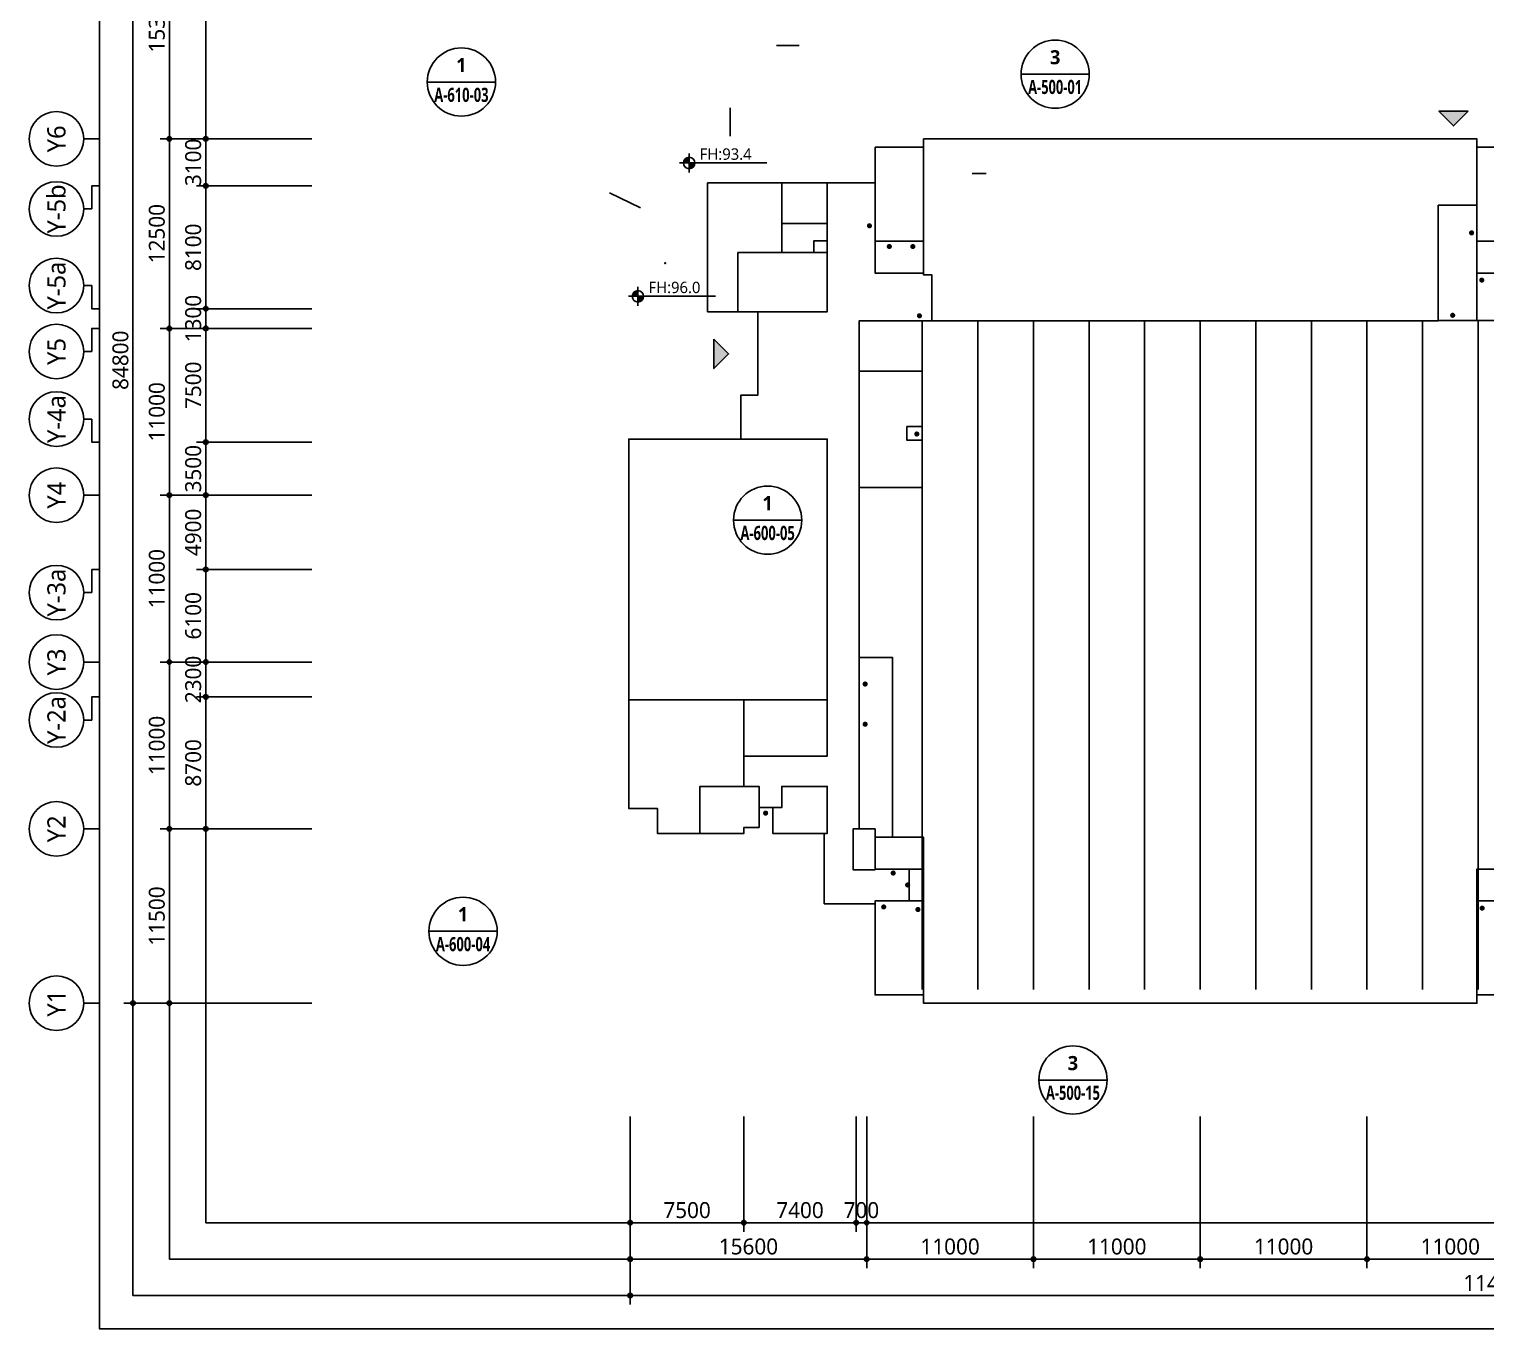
# Model space of a CAD drawing. Header units: millimetres. Extents: x -867282 to 190005487, y -1022614 to 455456909.
# Drawn here: x -850091 to -753998, y -993810 to -908103 of the extents above; entities that cross this region are included whole.
import ezdxf
from ezdxf.enums import TextEntityAlignment as Align

# ---------------------------------------------------------------- set-up
doc = ezdxf.new("R2010")
doc.units = ezdxf.units.MM
doc.header["$LTSCALE"] = 400
doc.header["$MEASUREMENT"] = 0
doc.header["$PDSIZE"] = -10
doc.layers.get('0').update_dxf_attribs({"linetype": 'CONTINUOUS'})
doc.layers.get('Defpoints').update_dxf_attribs({"color": 153, "linetype": 'CONTINUOUS'})
for name, color, linetype in [('A-ANNO-ENT', 1, 'CONTINUOUS'), ('A-ANNO-SYMB', 7, 'CONTINUOUS'), ('A-ANNO-TEXT1', 7, 'CONTINUOUS'), ('A-FLOR-MARK-ARCH', 1, 'CONTINUOUS'), ('A-ST-AXIS-BUB', 7, 'CONTINUOUS'), ('A-ST-AXIS-DIM', 7, 'CONTINUOUS'), ('AA-MKXS', 3, 'CONTINUOUS'), ('heb', 30, 'CONTINUOUS'), ('X-SEC-종$0$A-ST-AXIS-BUB', 7, 'CONTINUOUS')]:
    doc.layers.add(name, color=color, linetype=linetype)
doc.layers.add('A-XXXX-SYMB', color=7, linetype='CONTINUOUS', lineweight=25)
doc.layers.add('XR-평면도$0$A-SSXK-LEAD', color=7, linetype='CONTINUOUS', lineweight=25)
doc.layers.add('Defpoint', color=161, linetype='CONTINUOUS', plot=False)
doc.layers.add('면적', color=210, linetype='CONTINUOUS', plot=False)
doc.styles.add('2020음성 1차', font='')
doc.styles.add('SAMOO', font='romans.shx', dxfattribs={"bigfont": 'whgtxt.shx'})
doc.styles.add('SH_대대리576', font='malgun.ttf')
doc.styles.get('2020음성 1차').set_extended_font_data('NanumGothic', bold=True)
doc.dimstyles.new('SHP 600', dxfattribs={"dimscale": 300, "dimtxt": 3.5, "dimasz": 1, "dimexe": 2, "dimexo": 2, "dimgap": 1, "dimtad": 1, "dimdec": 0, "dimzin": 0, "dimdsep": 46, "dimtxsty": 'SH_대대리576', "dimblk": 'DIMDOT', "dimcen": 0.09, "dimclrt": 3, "dimadec": 0, "dimazin": 1, "dimtfac": 1, "dimtdec": 0, "dimtix": 1, "dimtmove": 2, "dimatfit": 0, "dimldrblk": 'DIMDOT', "dimfxl": 1, "dimtolj": 1, "dimtzin": 0, "dimarcsym": 0})

# ---------------------------------------------------------------- blocks, each defined once
blk = doc.blocks.new('DIMDOT')
at = {"color": 0}
blk.add_line((-2, 0), (2, 0), dxfattribs=at)
for radius in [0.5, 0.25]:
    blk.add_circle((0, 0), radius, dxfattribs=at)
blk = doc.blocks.new('*D670')
at = {"layer": 'A-ST-AXIS-DIM', "color": 0, "lineweight": -2, "transparency": 16777216}
for p, q in [((-831441, -887538), (-843841, -887538)), ((-843241, -887838), (-843241, -972038)), ((-831441, -972338), (-843841, -972338))]:
    blk.add_line(p, q, dxfattribs=at)
at = {"layer": 'Defpoints', "color": 0, "transparency": 16777216}
for p in [(-830841, -887538), (-843241, -972338), (-830841, -972338)]:
    blk.add_point(p, dxfattribs=at)
at = {"layer": 'A-ST-AXIS-DIM', "color": 0, "lineweight": -2, "transparency": 16777216, "xscale": 300, "yscale": 300, "zscale": 300}
for p, rotation in [((-843241, -887538), 90), ((-843241, -972338), 270)]:
    blk.add_blockref('DIMDOT', p, dxfattribs=dict(at, rotation=rotation))
at = {"layer": 'A-ST-AXIS-DIM', "color": 3, "transparency": 16777216, "insert": (-844066, -929938), "char_height": 1050, "attachment_point": 5, "rotation": 90, "style": 'SH_대대리576'}
blk.add_mtext('\\A1;84800', dxfattribs=at)
blk = doc.blocks.new('*D671')
at = {"layer": 'A-ST-AXIS-DIM', "color": 0, "lineweight": -2, "transparency": 16777216}
for p, q in [((-831441, -960838), (-841441, -960838)), ((-840841, -961138), (-840841, -972038)), ((-831441, -972338), (-841441, -972338))]:
    blk.add_line(p, q, dxfattribs=at)
at = {"layer": 'Defpoints', "color": 0, "transparency": 16777216}
for p in [(-830841, -960838), (-840841, -972338), (-830841, -972338)]:
    blk.add_point(p, dxfattribs=at)
at = {"layer": 'A-ST-AXIS-DIM', "color": 0, "lineweight": -2, "transparency": 16777216, "xscale": 300, "yscale": 300, "zscale": 300}
for p, rotation in [((-840841, -960838), 90), ((-840841, -972338), 270)]:
    blk.add_blockref('DIMDOT', p, dxfattribs=dict(at, rotation=rotation))
at = {"layer": 'A-ST-AXIS-DIM', "color": 3, "transparency": 16777216, "insert": (-841666, -966588), "char_height": 1050, "attachment_point": 5, "rotation": 90, "style": 'SH_대대리576'}
blk.add_mtext('\\A1;11500', dxfattribs=at)
blk = doc.blocks.new('*D672')
at = {"layer": 'A-ST-AXIS-DIM', "color": 0, "lineweight": -2, "transparency": 16777216}
for p, q in [((-831441, -949838), (-841441, -949838)), ((-840841, -950138), (-840841, -960538)), ((-831441, -960838), (-841441, -960838))]:
    blk.add_line(p, q, dxfattribs=at)
at = {"layer": 'Defpoints', "color": 0, "transparency": 16777216}
for p in [(-830841, -949838), (-840841, -960838), (-830841, -960838)]:
    blk.add_point(p, dxfattribs=at)
at = {"layer": 'A-ST-AXIS-DIM', "color": 0, "lineweight": -2, "transparency": 16777216, "xscale": 300, "yscale": 300, "zscale": 300}
for p, rotation in [((-840841, -949838), 90), ((-840841, -960838), 270)]:
    blk.add_blockref('DIMDOT', p, dxfattribs=dict(at, rotation=rotation))
at = {"layer": 'A-ST-AXIS-DIM', "color": 3, "transparency": 16777216, "insert": (-841666, -955338), "char_height": 1050, "attachment_point": 5, "rotation": 90, "style": 'SH_대대리576'}
blk.add_mtext('\\A1;11000', dxfattribs=at)
blk = doc.blocks.new('*D673')
at = {"layer": 'A-ST-AXIS-DIM', "color": 0, "lineweight": -2, "transparency": 16777216}
for p, q in [((-831441, -938838), (-841441, -938838)), ((-840841, -939138), (-840841, -949538)), ((-831441, -949838), (-841441, -949838))]:
    blk.add_line(p, q, dxfattribs=at)
at = {"layer": 'Defpoints', "color": 0, "transparency": 16777216}
for p in [(-830841, -938838), (-840841, -949838), (-830841, -949838)]:
    blk.add_point(p, dxfattribs=at)
at = {"layer": 'A-ST-AXIS-DIM', "color": 0, "lineweight": -2, "transparency": 16777216, "xscale": 300, "yscale": 300, "zscale": 300}
for p, rotation in [((-840841, -938838), 90), ((-840841, -949838), 270)]:
    blk.add_blockref('DIMDOT', p, dxfattribs=dict(at, rotation=rotation))
at = {"layer": 'A-ST-AXIS-DIM', "color": 3, "transparency": 16777216, "insert": (-841666, -944338), "char_height": 1050, "attachment_point": 5, "rotation": 90, "style": 'SH_대대리576'}
blk.add_mtext('\\A1;11000', dxfattribs=at)
blk = doc.blocks.new('*D674')
at = {"layer": 'A-ST-AXIS-DIM', "color": 0, "lineweight": -2, "transparency": 16777216}
for p, q in [((-831441, -927838), (-841441, -927838)), ((-840841, -928138), (-840841, -938538)), ((-831441, -938838), (-841441, -938838))]:
    blk.add_line(p, q, dxfattribs=at)
at = {"layer": 'Defpoints', "color": 0, "transparency": 16777216}
for p in [(-830841, -927838), (-840841, -938838), (-830841, -938838)]:
    blk.add_point(p, dxfattribs=at)
at = {"layer": 'A-ST-AXIS-DIM', "color": 0, "lineweight": -2, "transparency": 16777216, "xscale": 300, "yscale": 300, "zscale": 300}
for p, rotation in [((-840841, -927838), 90), ((-840841, -938838), 270)]:
    blk.add_blockref('DIMDOT', p, dxfattribs=dict(at, rotation=rotation))
at = {"layer": 'A-ST-AXIS-DIM', "color": 3, "transparency": 16777216, "insert": (-841666, -933338), "char_height": 1050, "attachment_point": 5, "rotation": 90, "style": 'SH_대대리576'}
blk.add_mtext('\\A1;11000', dxfattribs=at)
blk = doc.blocks.new('*D675')
at = {"layer": 'A-ST-AXIS-DIM', "color": 0, "lineweight": -2, "transparency": 16777216}
for p, q in [((-831441, -915338), (-841441, -915338)), ((-840841, -915638), (-840841, -927538)), ((-831441, -927838), (-841441, -927838))]:
    blk.add_line(p, q, dxfattribs=at)
at = {"layer": 'Defpoints', "color": 0, "transparency": 16777216}
for p in [(-830841, -915338), (-840841, -927838), (-830841, -927838)]:
    blk.add_point(p, dxfattribs=at)
at = {"layer": 'A-ST-AXIS-DIM', "color": 0, "lineweight": -2, "transparency": 16777216, "xscale": 300, "yscale": 300, "zscale": 300}
for p, rotation in [((-840841, -915338), 90), ((-840841, -927838), 270)]:
    blk.add_blockref('DIMDOT', p, dxfattribs=dict(at, rotation=rotation))
at = {"layer": 'A-ST-AXIS-DIM', "color": 3, "transparency": 16777216, "insert": (-841666, -921588), "char_height": 1050, "attachment_point": 5, "rotation": 90, "style": 'SH_대대리576'}
blk.add_mtext('\\A1;12500', dxfattribs=at)
blk = doc.blocks.new('*D676')
at = {"layer": 'A-ST-AXIS-DIM', "color": 0, "lineweight": -2, "transparency": 16777216}
for p, q in [((-831441, -900038), (-841441, -900038)), ((-840841, -900338), (-840841, -915038)), ((-831441, -915338), (-841441, -915338))]:
    blk.add_line(p, q, dxfattribs=at)
at = {"layer": 'Defpoints', "color": 0, "transparency": 16777216}
for p in [(-830841, -900038), (-840841, -915338), (-830841, -915338)]:
    blk.add_point(p, dxfattribs=at)
at = {"layer": 'A-ST-AXIS-DIM', "color": 0, "lineweight": -2, "transparency": 16777216, "xscale": 300, "yscale": 300, "zscale": 300}
for p, rotation in [((-840841, -900038), 90), ((-840841, -915338), 270)]:
    blk.add_blockref('DIMDOT', p, dxfattribs=dict(at, rotation=rotation))
at = {"layer": 'A-ST-AXIS-DIM', "color": 3, "transparency": 16777216, "insert": (-841666, -907688), "char_height": 1050, "attachment_point": 5, "rotation": 90, "style": 'SH_대대리576'}
blk.add_mtext('\\A1;15300', dxfattribs=at)
blk = doc.blocks.new('A$C2E1A0DD2')
at = {"layer": 'A-ANNO-SYMB'}
h = blk.add_hatch(color=256, dxfattribs=at)
h.paths.add_polyline_path([(750, 1200, 0.4142136), (300, 750), (750, 750)])
h.paths.add_polyline_path([(1200, 750), (750, 750), (750, 300, 0.4142136)])
for p, q in [((750, 1500), (750, 0)), ((0, 750), (1500, 750))]:
    blk.add_line(p, q, dxfattribs=at)
blk.add_circle((750, 750), 450, dxfattribs=at)
blk = doc.blocks.new('A$C33BE775C')
at = {"layer": 'A-XXXX-SYMB'}
blk.add_line((1250, 625), (5743, 625), dxfattribs=at)
at = {"layer": 'A-XXXX-SYMB', "xscale": 0.8333333333333333, "yscale": 0.8333333333333333, "zscale": 0.8333333333333333}
blk.add_blockref('A$C2E1A0DD2', (0, 0), dxfattribs=at)
blk = doc.blocks.new('*D691')
at = {"layer": 'A-ST-AXIS-DIM', "color": 0, "lineweight": -2, "transparency": 16777216}
for p, q in [((-761841, -979810), (-761841, -989810)), ((-750841, -979810), (-750841, -989810)), ((-761541, -989210), (-751141, -989210))]:
    blk.add_line(p, q, dxfattribs=at)
at = {"layer": 'Defpoints', "color": 0, "transparency": 16777216}
for p in [(-761841, -979210), (-750841, -979210), (-750841, -989210)]:
    blk.add_point(p, dxfattribs=at)
at = {"layer": 'A-ST-AXIS-DIM', "color": 0, "lineweight": -2, "transparency": 16777216, "xscale": 300, "yscale": 300, "zscale": 300, "rotation": 180}
blk.add_blockref('DIMDOT', (-761841, -989210), dxfattribs=at)
at = {"layer": 'A-ST-AXIS-DIM', "color": 0, "lineweight": -2, "transparency": 16777216, "xscale": 300, "yscale": 300, "zscale": 300}
blk.add_blockref('DIMDOT', (-750841, -989210), dxfattribs=at)
at = {"layer": 'A-ST-AXIS-DIM', "color": 3, "transparency": 16777216, "insert": (-756341, -988385), "char_height": 1050, "attachment_point": 5, "style": 'SH_대대리576'}
blk.add_mtext('\\A1;11000', dxfattribs=at)
blk = doc.blocks.new('*D692')
at = {"layer": 'A-ST-AXIS-DIM', "color": 0, "lineweight": -2, "transparency": 16777216}
for p, q in [((-772841, -979810), (-772841, -989810)), ((-761841, -979810), (-761841, -989810)), ((-772541, -989210), (-762141, -989210))]:
    blk.add_line(p, q, dxfattribs=at)
at = {"layer": 'Defpoints', "color": 0, "transparency": 16777216}
for p in [(-772841, -979210), (-761841, -979210), (-761841, -989210)]:
    blk.add_point(p, dxfattribs=at)
at = {"layer": 'A-ST-AXIS-DIM', "color": 0, "lineweight": -2, "transparency": 16777216, "xscale": 300, "yscale": 300, "zscale": 300, "rotation": 180}
blk.add_blockref('DIMDOT', (-772841, -989210), dxfattribs=at)
at = {"layer": 'A-ST-AXIS-DIM', "color": 0, "lineweight": -2, "transparency": 16777216, "xscale": 300, "yscale": 300, "zscale": 300}
blk.add_blockref('DIMDOT', (-761841, -989210), dxfattribs=at)
at = {"layer": 'A-ST-AXIS-DIM', "color": 3, "transparency": 16777216, "insert": (-767341, -988385), "char_height": 1050, "attachment_point": 5, "style": 'SH_대대리576'}
blk.add_mtext('\\A1;11000', dxfattribs=at)
blk = doc.blocks.new('*D693')
at = {"layer": 'A-ST-AXIS-DIM', "color": 0, "lineweight": -2, "transparency": 16777216}
for p, q in [((-783841, -979810), (-783841, -989810)), ((-772841, -979810), (-772841, -989810)), ((-783541, -989210), (-773141, -989210))]:
    blk.add_line(p, q, dxfattribs=at)
at = {"layer": 'Defpoints', "color": 0, "transparency": 16777216}
for p in [(-783841, -979210), (-772841, -979210), (-772841, -989210)]:
    blk.add_point(p, dxfattribs=at)
at = {"layer": 'A-ST-AXIS-DIM', "color": 0, "lineweight": -2, "transparency": 16777216, "xscale": 300, "yscale": 300, "zscale": 300, "rotation": 180}
blk.add_blockref('DIMDOT', (-783841, -989210), dxfattribs=at)
at = {"layer": 'A-ST-AXIS-DIM', "color": 0, "lineweight": -2, "transparency": 16777216, "xscale": 300, "yscale": 300, "zscale": 300}
blk.add_blockref('DIMDOT', (-772841, -989210), dxfattribs=at)
at = {"layer": 'A-ST-AXIS-DIM', "color": 3, "transparency": 16777216, "insert": (-778341, -988385), "char_height": 1050, "attachment_point": 5, "style": 'SH_대대리576'}
blk.add_mtext('\\A1;11000', dxfattribs=at)
blk = doc.blocks.new('*D694')
at = {"layer": 'A-ST-AXIS-DIM', "color": 0, "lineweight": -2, "transparency": 16777216}
for p, q in [((-794841, -979810), (-794841, -989810)), ((-783841, -979810), (-783841, -989810)), ((-794541, -989210), (-784141, -989210))]:
    blk.add_line(p, q, dxfattribs=at)
at = {"layer": 'Defpoints', "color": 0, "transparency": 16777216}
for p in [(-794841, -979210), (-783841, -979210), (-783841, -989210)]:
    blk.add_point(p, dxfattribs=at)
at = {"layer": 'A-ST-AXIS-DIM', "color": 0, "lineweight": -2, "transparency": 16777216, "xscale": 300, "yscale": 300, "zscale": 300, "rotation": 180}
blk.add_blockref('DIMDOT', (-794841, -989210), dxfattribs=at)
at = {"layer": 'A-ST-AXIS-DIM', "color": 0, "lineweight": -2, "transparency": 16777216, "xscale": 300, "yscale": 300, "zscale": 300}
blk.add_blockref('DIMDOT', (-783841, -989210), dxfattribs=at)
at = {"layer": 'A-ST-AXIS-DIM', "color": 3, "transparency": 16777216, "insert": (-789341, -988385), "char_height": 1050, "attachment_point": 5, "style": 'SH_대대리576'}
blk.add_mtext('\\A1;11000', dxfattribs=at)
blk = doc.blocks.new('*D695')
at = {"layer": 'A-ST-AXIS-DIM', "color": 0, "lineweight": -2, "transparency": 16777216}
for p, q in [((-810441, -979810), (-810441, -989810)), ((-794841, -979810), (-794841, -989810)), ((-810141, -989210), (-795141, -989210))]:
    blk.add_line(p, q, dxfattribs=at)
at = {"layer": 'Defpoints', "color": 0, "transparency": 16777216}
for p in [(-810441, -979210), (-794841, -979210), (-794841, -989210)]:
    blk.add_point(p, dxfattribs=at)
at = {"layer": 'A-ST-AXIS-DIM', "color": 0, "lineweight": -2, "transparency": 16777216, "xscale": 300, "yscale": 300, "zscale": 300, "rotation": 180}
blk.add_blockref('DIMDOT', (-810441, -989210), dxfattribs=at)
at = {"layer": 'A-ST-AXIS-DIM', "color": 0, "lineweight": -2, "transparency": 16777216, "xscale": 300, "yscale": 300, "zscale": 300}
blk.add_blockref('DIMDOT', (-794841, -989210), dxfattribs=at)
at = {"layer": 'A-ST-AXIS-DIM', "color": 3, "transparency": 16777216, "insert": (-802641, -988385), "char_height": 1050, "attachment_point": 5, "style": 'SH_대대리576'}
blk.add_mtext('\\A1;15600', dxfattribs=at)
blk = doc.blocks.new('*D696')
at = {"layer": 'A-ST-AXIS-DIM', "color": 0, "lineweight": -2, "transparency": 16777216}
for p, q in [((-810441, -979810), (-810441, -992210)), ((-695841, -979810), (-695841, -992210)), ((-810141, -991610), (-696141, -991610))]:
    blk.add_line(p, q, dxfattribs=at)
at = {"layer": 'Defpoints', "color": 0, "transparency": 16777216}
for p in [(-810441, -979210), (-695841, -979210), (-695841, -991610)]:
    blk.add_point(p, dxfattribs=at)
at = {"layer": 'A-ST-AXIS-DIM', "color": 0, "lineweight": -2, "transparency": 16777216, "xscale": 300, "yscale": 300, "zscale": 300, "rotation": 180}
blk.add_blockref('DIMDOT', (-810441, -991610), dxfattribs=at)
at = {"layer": 'A-ST-AXIS-DIM', "color": 0, "lineweight": -2, "transparency": 16777216, "xscale": 300, "yscale": 300, "zscale": 300}
blk.add_blockref('DIMDOT', (-695841, -991610), dxfattribs=at)
at = {"layer": 'A-ST-AXIS-DIM', "color": 3, "transparency": 16777216, "insert": (-753141, -990785), "char_height": 1050, "attachment_point": 5, "style": 'SH_대대리576'}
blk.add_mtext('\\A1;114600', dxfattribs=at)
blk = doc.blocks.new('A-ST-AXIS-BUB-1')
at = {"layer": 'A-ST-AXIS-BUB'}
blk.add_line((0, 350), (0, 0), dxfattribs=at)
blk.add_circle((0, 950), 600, dxfattribs=at)
blk = doc.blocks.new('A-ST-AXIS-BUB-2')
at = {"layer": 'X-SEC-종$0$A-ST-AXIS-BUB'}
blk.add_line((1800, 1050, -103000), (1800, 525, -103000), dxfattribs=at)
at = {"layer": 'X-SEC-종$0$A-ST-AXIS-BUB', "elevation": -103000}
blk.add_lwpolyline([(3323, 0), (3323, 525), (1800, 525)], dxfattribs=at)
at = {"layer": 'X-SEC-종$0$A-ST-AXIS-BUB'}
blk.add_circle((1800, 2850, -103000), 1800, dxfattribs=at)
blk = doc.blocks.new('*U392')
at = {"layer": 'AA-MKXS', "color": 3, "linetype": 'Continuous', "ltscale": 5}
blk.add_line((-5.999976, 0), (5.999976, 0), dxfattribs=at)
blk.add_circle((0, 0), 5.999976, dxfattribs=at)
at = {"layer": 'AA-MKXS', "style": 'SAMOO', "width": 0.85}
blk.add_attdef('ViewNUM', text='', height=2.5, dxfattribs=at).set_placement((0, 1), align=Align.BOTTOM_CENTER)
blk.add_attdef('SheetNUM', text='', height=2.5, dxfattribs=at).set_placement((0, -1), align=Align.TOP_CENTER)
blk = doc.blocks.new('*D699')
at = {"layer": 'A-ST-AXIS-DIM', "color": 0, "lineweight": -2, "transparency": 16777216}
for p, q in [((-838441, -949538), (-838441, -949238)), ((-831441, -949838), (-839041, -949838)), ((-838441, -952138), (-838441, -949838)), ((-831441, -952138), (-839041, -952138)), ((-838441, -952438), (-838441, -952738))]:
    blk.add_line(p, q, dxfattribs=at)
at = {"layer": 'Defpoints', "color": 0, "transparency": 16777216}
for p in [(-838441, -949838), (-830841, -949838), (-830841, -952138)]:
    blk.add_point(p, dxfattribs=at)
at = {"layer": 'A-ST-AXIS-DIM', "color": 0, "lineweight": -2, "transparency": 16777216, "xscale": 300, "yscale": 300, "zscale": 300}
for p, rotation in [((-838441, -949838), 270), ((-838441, -952138), 90)]:
    blk.add_blockref('DIMDOT', p, dxfattribs=dict(at, rotation=rotation))
at = {"layer": 'A-ST-AXIS-DIM', "color": 3, "transparency": 16777216, "insert": (-839266, -950988), "char_height": 1050, "attachment_point": 5, "rotation": 90, "style": 'SH_대대리576'}
blk.add_mtext('\\A1;2300', dxfattribs=at)
blk = doc.blocks.new('*D700')
at = {"layer": 'A-ST-AXIS-DIM', "color": 0, "lineweight": -2, "transparency": 16777216}
for p, q in [((-831441, -952138), (-839041, -952138)), ((-838441, -952438), (-838441, -960538)), ((-831441, -960838), (-839041, -960838))]:
    blk.add_line(p, q, dxfattribs=at)
at = {"layer": 'Defpoints', "color": 0, "transparency": 16777216}
for p in [(-830841, -952138), (-838441, -960838), (-830841, -960838)]:
    blk.add_point(p, dxfattribs=at)
at = {"layer": 'A-ST-AXIS-DIM', "color": 0, "lineweight": -2, "transparency": 16777216, "xscale": 300, "yscale": 300, "zscale": 300}
for p, rotation in [((-838441, -952138), 90), ((-838441, -960838), 270)]:
    blk.add_blockref('DIMDOT', p, dxfattribs=dict(at, rotation=rotation))
at = {"layer": 'A-ST-AXIS-DIM', "color": 3, "transparency": 16777216, "insert": (-839266, -956488), "char_height": 1050, "attachment_point": 5, "rotation": 90, "style": 'SH_대대리576'}
blk.add_mtext('\\A1;8700', dxfattribs=at)
blk = doc.blocks.new('*D701')
at = {"layer": 'A-ST-AXIS-DIM', "color": 0, "lineweight": -2, "transparency": 16777216}
for p, q in [((-831441, -943738), (-839041, -943738)), ((-838441, -944038), (-838441, -949538)), ((-831441, -949838), (-839041, -949838))]:
    blk.add_line(p, q, dxfattribs=at)
at = {"layer": 'Defpoints', "color": 0, "transparency": 16777216}
for p in [(-830841, -943738), (-838441, -949838), (-830841, -949838)]:
    blk.add_point(p, dxfattribs=at)
at = {"layer": 'A-ST-AXIS-DIM', "color": 0, "lineweight": -2, "transparency": 16777216, "xscale": 300, "yscale": 300, "zscale": 300}
for p, rotation in [((-838441, -943738), 90), ((-838441, -949838), 270)]:
    blk.add_blockref('DIMDOT', p, dxfattribs=dict(at, rotation=rotation))
at = {"layer": 'A-ST-AXIS-DIM', "color": 3, "transparency": 16777216, "insert": (-839266, -946788), "char_height": 1050, "attachment_point": 5, "rotation": 90, "style": 'SH_대대리576'}
blk.add_mtext('\\A1;6100', dxfattribs=at)
blk = doc.blocks.new('*D702')
at = {"layer": 'A-ST-AXIS-DIM', "color": 0, "lineweight": -2, "transparency": 16777216}
for p, q in [((-831441, -938838), (-839041, -938838)), ((-838441, -943438), (-838441, -939138)), ((-831441, -943738), (-839041, -943738))]:
    blk.add_line(p, q, dxfattribs=at)
at = {"layer": 'Defpoints', "color": 0, "transparency": 16777216}
for p in [(-838441, -938838), (-830841, -938838), (-830841, -943738)]:
    blk.add_point(p, dxfattribs=at)
at = {"layer": 'A-ST-AXIS-DIM', "color": 0, "lineweight": -2, "transparency": 16777216, "xscale": 300, "yscale": 300, "zscale": 300}
for p, rotation in [((-838441, -938838), 90), ((-838441, -943738), 270)]:
    blk.add_blockref('DIMDOT', p, dxfattribs=dict(at, rotation=rotation))
at = {"layer": 'A-ST-AXIS-DIM', "color": 3, "transparency": 16777216, "insert": (-839266, -941288), "char_height": 1050, "attachment_point": 5, "rotation": 90, "style": 'SH_대대리576'}
blk.add_mtext('\\A1;4900', dxfattribs=at)
blk = doc.blocks.new('*D703')
at = {"layer": 'A-ST-AXIS-DIM', "color": 0, "lineweight": -2, "transparency": 16777216}
for p, q in [((-838441, -935038), (-838441, -934738)), ((-831441, -935338), (-839041, -935338)), ((-838441, -935338), (-838441, -938838)), ((-831441, -938838), (-839041, -938838)), ((-838441, -939138), (-838441, -939438))]:
    blk.add_line(p, q, dxfattribs=at)
at = {"layer": 'Defpoints', "color": 0, "transparency": 16777216}
for p in [(-830841, -935338), (-838441, -938838), (-830841, -938838)]:
    blk.add_point(p, dxfattribs=at)
at = {"layer": 'A-ST-AXIS-DIM', "color": 0, "lineweight": -2, "transparency": 16777216, "xscale": 300, "yscale": 300, "zscale": 300}
for p, rotation in [((-838441, -935338), 270), ((-838441, -938838), 90)]:
    blk.add_blockref('DIMDOT', p, dxfattribs=dict(at, rotation=rotation))
at = {"layer": 'A-ST-AXIS-DIM', "color": 3, "transparency": 16777216, "insert": (-839266, -937088), "char_height": 1050, "attachment_point": 5, "rotation": 90, "style": 'SH_대대리576'}
blk.add_mtext('\\A1;3500', dxfattribs=at)
blk = doc.blocks.new('*D704')
at = {"layer": 'A-ST-AXIS-DIM', "color": 0, "lineweight": -2, "transparency": 16777216}
for p, q in [((-831441, -927838), (-839041, -927838)), ((-838441, -935038), (-838441, -928138)), ((-831441, -935338), (-839041, -935338))]:
    blk.add_line(p, q, dxfattribs=at)
at = {"layer": 'Defpoints', "color": 0, "transparency": 16777216}
for p in [(-838441, -927838), (-830841, -927838), (-830841, -935338)]:
    blk.add_point(p, dxfattribs=at)
at = {"layer": 'A-ST-AXIS-DIM', "color": 0, "lineweight": -2, "transparency": 16777216, "xscale": 300, "yscale": 300, "zscale": 300}
for p, rotation in [((-838441, -927838), 90), ((-838441, -935338), 270)]:
    blk.add_blockref('DIMDOT', p, dxfattribs=dict(at, rotation=rotation))
at = {"layer": 'A-ST-AXIS-DIM', "color": 3, "transparency": 16777216, "insert": (-839266, -931588), "char_height": 1050, "attachment_point": 5, "rotation": 90, "style": 'SH_대대리576'}
blk.add_mtext('\\A1;7500', dxfattribs=at)
blk = doc.blocks.new('*D705')
at = {"layer": 'A-ST-AXIS-DIM', "color": 0, "lineweight": -2, "transparency": 16777216}
for p, q in [((-838441, -926238), (-838441, -925938)), ((-831441, -926538), (-839041, -926538)), ((-838441, -926538), (-838441, -927838)), ((-831441, -927838), (-839041, -927838)), ((-838441, -928138), (-838441, -928438))]:
    blk.add_line(p, q, dxfattribs=at)
at = {"layer": 'Defpoints', "color": 0, "transparency": 16777216}
for p in [(-830841, -926538), (-838441, -927838), (-830841, -927838)]:
    blk.add_point(p, dxfattribs=at)
at = {"layer": 'A-ST-AXIS-DIM', "color": 0, "lineweight": -2, "transparency": 16777216, "xscale": 300, "yscale": 300, "zscale": 300}
for p, rotation in [((-838441, -926538), 270), ((-838441, -927838), 90)]:
    blk.add_blockref('DIMDOT', p, dxfattribs=dict(at, rotation=rotation))
at = {"layer": 'A-ST-AXIS-DIM', "color": 3, "transparency": 16777216, "insert": (-839266, -927188), "char_height": 1050, "attachment_point": 5, "rotation": 90, "style": 'SH_대대리576'}
blk.add_mtext('\\A1;1300', dxfattribs=at)
blk = doc.blocks.new('*D706')
at = {"layer": 'A-ST-AXIS-DIM', "color": 0, "lineweight": -2, "transparency": 16777216}
for p, q in [((-831441, -918438), (-839041, -918438)), ((-838441, -926238), (-838441, -918738)), ((-831441, -926538), (-839041, -926538))]:
    blk.add_line(p, q, dxfattribs=at)
at = {"layer": 'Defpoints', "color": 0, "transparency": 16777216}
for p in [(-838441, -918438), (-830841, -918438), (-830841, -926538)]:
    blk.add_point(p, dxfattribs=at)
at = {"layer": 'A-ST-AXIS-DIM', "color": 0, "lineweight": -2, "transparency": 16777216, "xscale": 300, "yscale": 300, "zscale": 300}
for p, rotation in [((-838441, -918438), 90), ((-838441, -926538), 270)]:
    blk.add_blockref('DIMDOT', p, dxfattribs=dict(at, rotation=rotation))
at = {"layer": 'A-ST-AXIS-DIM', "color": 3, "transparency": 16777216, "insert": (-839266, -922488), "char_height": 1050, "attachment_point": 5, "rotation": 90, "style": 'SH_대대리576'}
blk.add_mtext('\\A1;8100', dxfattribs=at)
blk = doc.blocks.new('*D707')
at = {"layer": 'A-ST-AXIS-DIM', "color": 0, "lineweight": -2, "transparency": 16777216}
for p, q in [((-838441, -915038), (-838441, -914738)), ((-831441, -915338), (-839041, -915338)), ((-838441, -915338), (-838441, -918438)), ((-831441, -918438), (-839041, -918438)), ((-838441, -918738), (-838441, -919038))]:
    blk.add_line(p, q, dxfattribs=at)
at = {"layer": 'Defpoints', "color": 0, "transparency": 16777216}
for p in [(-830841, -915338), (-838441, -918438), (-830841, -918438)]:
    blk.add_point(p, dxfattribs=at)
at = {"layer": 'A-ST-AXIS-DIM', "color": 0, "lineweight": -2, "transparency": 16777216, "xscale": 300, "yscale": 300, "zscale": 300}
for p, rotation in [((-838441, -915338), 270), ((-838441, -918438), 90)]:
    blk.add_blockref('DIMDOT', p, dxfattribs=dict(at, rotation=rotation))
at = {"layer": 'A-ST-AXIS-DIM', "color": 3, "transparency": 16777216, "insert": (-839266, -916888), "char_height": 1050, "attachment_point": 5, "rotation": 90, "style": 'SH_대대리576'}
blk.add_mtext('\\A1;3100', dxfattribs=at)
blk = doc.blocks.new('*D708')
at = {"layer": 'A-ST-AXIS-DIM', "color": 0, "lineweight": -2, "transparency": 16777216}
for p, q in [((-810441, -979810), (-810441, -987410)), ((-802941, -979810), (-802941, -987410)), ((-810141, -986810), (-803241, -986810))]:
    blk.add_line(p, q, dxfattribs=at)
at = {"layer": 'Defpoints', "color": 0, "transparency": 16777216}
for p in [(-810441, -979210), (-802941, -979210), (-802941, -986810)]:
    blk.add_point(p, dxfattribs=at)
at = {"layer": 'A-ST-AXIS-DIM', "color": 0, "lineweight": -2, "transparency": 16777216, "xscale": 300, "yscale": 300, "zscale": 300, "rotation": 180}
blk.add_blockref('DIMDOT', (-810441, -986810), dxfattribs=at)
at = {"layer": 'A-ST-AXIS-DIM', "color": 0, "lineweight": -2, "transparency": 16777216, "xscale": 300, "yscale": 300, "zscale": 300}
blk.add_blockref('DIMDOT', (-802941, -986810), dxfattribs=at)
at = {"layer": 'A-ST-AXIS-DIM', "color": 3, "transparency": 16777216, "insert": (-806691, -985985), "char_height": 1050, "attachment_point": 5, "style": 'SH_대대리576'}
blk.add_mtext('\\A1;7500', dxfattribs=at)
blk = doc.blocks.new('*D709')
at = {"layer": 'A-ST-AXIS-DIM', "color": 0, "lineweight": -2, "transparency": 16777216}
for p, q in [((-802941, -979810), (-802941, -987410)), ((-795541, -979810), (-795541, -987410)), ((-795841, -986810), (-802641, -986810))]:
    blk.add_line(p, q, dxfattribs=at)
at = {"layer": 'Defpoints', "color": 0, "transparency": 16777216}
for p in [(-802941, -979210), (-795541, -979210), (-802941, -986810)]:
    blk.add_point(p, dxfattribs=at)
at = {"layer": 'A-ST-AXIS-DIM', "color": 0, "lineweight": -2, "transparency": 16777216, "xscale": 300, "yscale": 300, "zscale": 300, "rotation": 180}
blk.add_blockref('DIMDOT', (-802941, -986810), dxfattribs=at)
at = {"layer": 'A-ST-AXIS-DIM', "color": 0, "lineweight": -2, "transparency": 16777216, "xscale": 300, "yscale": 300, "zscale": 300}
blk.add_blockref('DIMDOT', (-795541, -986810), dxfattribs=at)
at = {"layer": 'A-ST-AXIS-DIM', "color": 3, "transparency": 16777216, "insert": (-799241, -985985), "char_height": 1050, "attachment_point": 5, "style": 'SH_대대리576'}
blk.add_mtext('\\A1;7400', dxfattribs=at)
blk = doc.blocks.new('*D710')
at = {"layer": 'A-ST-AXIS-DIM', "color": 0, "lineweight": -2, "transparency": 16777216}
for p, q in [((-795541, -979810), (-795541, -987410)), ((-794841, -979810), (-794841, -987410)), ((-795841, -986810), (-796141, -986810)), ((-795541, -986810), (-794841, -986810)), ((-794541, -986810), (-794241, -986810))]:
    blk.add_line(p, q, dxfattribs=at)
at = {"layer": 'Defpoints', "color": 0, "transparency": 16777216}
for p in [(-795541, -979210), (-794841, -979210), (-794841, -986810)]:
    blk.add_point(p, dxfattribs=at)
at = {"layer": 'A-ST-AXIS-DIM', "color": 0, "lineweight": -2, "transparency": 16777216, "xscale": 300, "yscale": 300, "zscale": 300}
blk.add_blockref('DIMDOT', (-795541, -986810), dxfattribs=at)
at = {"layer": 'A-ST-AXIS-DIM', "color": 0, "lineweight": -2, "transparency": 16777216, "xscale": 300, "yscale": 300, "zscale": 300, "rotation": 180}
blk.add_blockref('DIMDOT', (-794841, -986810), dxfattribs=at)
at = {"layer": 'A-ST-AXIS-DIM', "color": 3, "transparency": 16777216, "insert": (-795191, -985985), "char_height": 1050, "attachment_point": 5, "style": 'SH_대대리576'}
blk.add_mtext('\\A1;700', dxfattribs=at)
blk = doc.blocks.new('G$C103DFDC3')
at = {"layer": '면적'}
for points in [[(20000, 48025), (20000, 45000), (53400, 45000), (53400, 52620), (55950, 52620), (55950, 57000), (20000, 57000), (19450, 57000), (19450, 48025), (20000, 48025)], [(16250, 56450), (19450, 56450), (19450, 50250), (16250, 50250)], [(59150, 50250), (55950, 50250), (55950, 56450), (59150, 56450)], [(12900, 6550), (16250, 6550), (16250, 6750), (18500, 6750), (18500, 8850), (16250, 8850), (16250, 8800), (14800, 8800), (14800, 11500), (15200, 11500), (15200, 45000), (20000, 45000), (20000, 48025), (19450, 48025), (19450, 48150), (16250, 48150), (16250, 54100), (13100, 54100), (13100, 45600), (8525, 45600), (8525, 40100), (7400, 40100), (7400, 37200), (13100, 37200), (13100, 16300), (7600, 16300), (7600, 14300), (8600, 14300), (8600, 12900), (10100, 12900), (10100, 14300), (13100, 14300), (13100, 11200), (12900, 11200), (12900, 6550)], [(13100, 54100), (10100, 54100), (10100, 51420), (13100, 51420)], [(55950, 45025), (53400, 45025), (53400, 52620), (55950, 52620)], [(10100, 51420), (10100, 49500), (12210, 49500), (12210, 50270), (13100, 50270), (13100, 51420)], [(12210, 50270), (13100, 50270), (13100, 49500), (12210, 49500)], [(16250, 50250), (19450, 50250), (19450, 48150), (16250, 48150)], [(59150, 48150), (55950, 48150), (55950, 50250), (59150, 50250)], [(7200, 49500), (13100, 49500), (13100, 45600), (7200, 45600)], [(55950, 48150), (55950, 45025), (59150, 45025), (59150, 48025), (59150, 48025), (59150, 48150)], [(15200, 41675), (19355, 41675), (19355, 38025), (18355, 38025), (18355, 37125), (19355, 37125), (19355, 34000), (15200, 34000)], [(0, 20000), (0, 37200), (13100, 37200), (13100, 20000)], [(15200, 22800), (15200, 11500), (16250, 11500), (16250, 10950), (17400, 10950), (17400, 22725), (17400, 22800)], [(7600, 14300), (7600, 20000), (0, 20000), (0, 12850), (1900, 12850), (1900, 11200), (4700, 11200), (4700, 14300)], [(7600, 20000), (13100, 20000), (13100, 16300), (7600, 16300)], [(4700, 14300), (4700, 11200), (7600, 11200), (7600, 11600), (8600, 11600), (8600, 14300)], [(9500, 12900), (9500, 11200), (13100, 11200), (13100, 14300), (10100, 14300), (10100, 12900)], [(14800, 11500), (16250, 11500), (16250, 8800), (14800, 8800)], [(16250, 10950), (19450, 10950), (19450, 8850), (16250, 8850)], [(19450, 6750), (18500, 6750), (18500, 8850), (19450, 8850)], [(55950, 8850), (59150, 8850), (59150, 6750), (55950, 6750)], [(16250, 6750), (19450, 6750), (19450, 550), (16250, 550)], [(55950, 6750), (55950, 6750), (55950, 6750), (55950, 550), (59150, 550), (59150, 6750), (59150, 6750)]]:
    blk.add_lwpolyline(points, close=True, dxfattribs=at)
for points in [[(10100, 51420), (10100, 51420), (10100, 49500), (10100, 49500), (7200, 49500), (7200, 45600), (5200, 45600), (5200, 54100), (10100, 54100), (10100, 51420)], [(59150, 8850), (55950, 8850), (55950, 0), (19450, 0), (19450, 10950), (17400, 10950), (17400, 11500), (17400, 11500), (17400, 15800), (17400, 15800), (17400, 22800), (15200, 22800), (15200, 34000), (19355, 34000), (19355, 37125), (18355, 37125), (18355, 38025), (19355, 38025), (19355, 41675), (15200, 41675), (15200, 45000), (53400, 45000), (53400, 45025), (59150, 45025)]]:
    blk.add_lwpolyline(points, dxfattribs=at)
at = {"layer": '면적', "elevation": 103000}
blk.add_lwpolyline([(18355, 38025), (19355, 38025), (19355, 37125), (18355, 37125)], close=True, dxfattribs=at)

msp = doc.modelspace()

# ---------------------------------------------------------------- hatches: boundary and pattern name
at = {"layer": 'A-ANNO-ENT'}
for points in [[(-757099.6, -913514.6), (-755163.6, -913514.6), (-756131.6, -914482.6)], [(-804919.5, -930485.3), (-804919.5, -928549.3), (-803951.5, -929517.3)]]:
    msp.add_hatch(color=256, dxfattribs=at).paths.add_polyline_path(points)

# ---------------------------------------------------------------- linework, layer by layer
for points in [[(-799300.3, -909176.5), (-800800.3, -909176.5)], [(-787889, -917623.4), (-786966.2, -917623.4)]]:
    msp.add_lwpolyline(points)
for points in [[(-755163.6, -913514.6), (-757099.6, -913514.6), (-756131.6, -914482.6)], [(-804919.5, -928549.3), (-804919.5, -930485.3), (-803951.5, -929517.3)]]:
    msp.add_lwpolyline(points, close=True, dxfattribs=at)
at = {"layer": 'A-FLOR-MARK-ARCH', "const_width": 168.8}
for points in [[(-794745.5, -921067.7, 1), (-794576.7, -921067.7, 1)], [(-755021.5, -921537.6, 1), (-754852.8, -921537.6, 1)], [(-793434.1, -922438.3, 1), (-793265.3, -922438.3, 1)], [(-791882.2, -922438.3, 1), (-791713.4, -922438.3, 1)], [(-754354.1, -924652.2, 1), (-754185.3, -924652.2, 1)], [(-791447.8, -927003.1, 1), (-791279.1, -927003.1, 1)], [(-756271, -926973.8, 1), (-756102.2, -926973.8, 1)], [(-791620.6, -934800.8, 1), (-791451.9, -934800.8, 1)], [(-795027.3, -951288.3, 1), (-794858.5, -951288.3, 1)], [(-795027.3, -953940.5, 1), (-794858.5, -953940.5, 1)], [(-801592.9, -959800.5, 1), (-801424.2, -959800.5, 1)], [(-793175.6, -963751.3, 1), (-793006.9, -963751.3, 1)], [(-792225.6, -964538.3, 1), (-792056.9, -964538.3, 1)], [(-793803.9, -965987.7, 1), (-793635.2, -965987.7, 1)], [(-791545.2, -966156.5, 1), (-791376.5, -966156.5, 1)], [(-754326.9, -966067.4, 1), (-754158.2, -966067.4, 1)]]:
    msp.add_lwpolyline(points, format="xyb", close=True, dxfattribs=at)
at = {"layer": 'Defpoint'}
for points in [[(-674241.2, -993809.8), (-845441.2, -993809.8), (-845441.2, -865238.3), (-674241.2, -865238.3)], [(-676441.2, -991609.8), (-843241.2, -991609.8), (-843241.2, -867438.3), (-676441.2, -867438.3)], [(-678841.2, -989209.8), (-840841.2, -989209.8), (-840841.2, -869838.3), (-678841.2, -869838.3)], [(-681241.2, -986809.8), (-838441.2, -986809.8), (-838441.2, -872238.3), (-681241.2, -872238.3)]]:
    msp.add_lwpolyline(points, close=True, dxfattribs=at)
at = {"layer": 'heb'}
for points in [[(-791174.6, -927338.3), (-791174.6, -971438.3)], [(-787507.9, -927338.3), (-787507.9, -971438.3)], [(-783841.2, -927338.3), (-783841.2, -971438.3)], [(-780174.6, -927338.3), (-780174.6, -971438.3)], [(-776507.9, -927338.3), (-776507.9, -971438.3)], [(-772841.2, -927338.3), (-772841.2, -971438.3)], [(-769174.6, -927338.3), (-769174.6, -971438.3)], [(-765507.9, -927338.3), (-765507.9, -971438.3)], [(-761841.2, -927338.3), (-761841.2, -971438.3)], [(-758174.6, -927338.3), (-758174.6, -971438.3)], [(-754507.9, -927338.3), (-754507.9, -971438.3)]]:
    msp.add_lwpolyline(points, dxfattribs=at)
at = {"layer": 'XR-평면도$0$A-SSXK-LEAD', "const_width": 75}
msp.add_lwpolyline([(-808140.1, -923572.5, -1), (-808140.1, -923497.5, -1)], format="xyb", close=True, dxfattribs=at)
at = {"layer": '면적'}
msp.add_line((-803841.2, -913287.9), (-803841.2, -915168.6), dxfattribs=at)
msp.add_lwpolyline([(-809757.6, -919895), (-811803.6, -918898.3)], dxfattribs=at)

# ---------------------------------------------------------------- block references
ref = msp.add_blockref('*U392', (-782409.5, -911074.9), dxfattribs=dict(xscale=-375.0015000059622, yscale=375.0015000059622, zscale=375.0015000059622))
ref.add_attrib('SheetNUM', 'A-500-01', dxfattribs={"layer": 'AA-MKXS', "height": 930, "style": '2020음성 1차', "width": 0.7}).set_placement((-782409.5, -911449.9, 103000), align=Align.TOP_CENTER)
ref.add_attrib('ViewNUM', '3', dxfattribs={"layer": 'AA-MKXS', "height": 930, "style": '2020음성 1차'}).set_placement((-782409.5, -910699.9, 103000), align=Align.BOTTOM_CENTER)
ref = msp.add_blockref('*U392', (-821575.9, -911591.9), dxfattribs=dict(xscale=-375.0015000059622, yscale=375.0015000059622, zscale=375.0015000059622))
ref.add_attrib('SheetNUM', 'A-610-03', dxfattribs={"layer": 'AA-MKXS', "height": 937.5, "style": '2020음성 1차', "width": 0.7}).set_placement((-821575.9, -911966.9, 103000), align=Align.TOP_CENTER)
ref.add_attrib('ViewNUM', '1', dxfattribs={"layer": 'AA-MKXS', "height": 937.5, "style": '2020음성 1차'}).set_placement((-821575.9, -911216.9, 103000), align=Align.BOTTOM_CENTER)
for name, p in [('G$C103DFDC3', (-810541.2, -972338.3)), ('A$C33BE775C', (-807179.6, -917554.6)), ('A$C33BE775C', (-810557.9, -926346.8))]:
    msp.add_blockref(name, p)
ref = msp.add_blockref('*U392', (-801376.5, -940482.8), dxfattribs=dict(xscale=-375.0015000059622, yscale=375.0015000059622, zscale=375.0015000059622))
ref.add_attrib('SheetNUM', 'A-600-05', dxfattribs={"layer": 'AA-MKXS', "height": 937.5, "style": '2020음성 1차', "width": 0.7}).set_placement((-801376.5, -940857.8), align=Align.TOP_CENTER)
ref.add_attrib('ViewNUM', '1', dxfattribs={"layer": 'AA-MKXS', "height": 937.5, "style": '2020음성 1차'}).set_placement((-801376.5, -940107.8), align=Align.BOTTOM_CENTER)
ref = msp.add_blockref('*U392', (-821465.9, -967594.8), dxfattribs=dict(xscale=-375.0015000059622, yscale=375.0015000059622, zscale=375.0015000059622))
ref.add_attrib('SheetNUM', 'A-600-04', dxfattribs={"layer": 'AA-MKXS', "height": 937.5, "style": '2020음성 1차', "width": 0.7}).set_placement((-821465.9, -967969.8), align=Align.TOP_CENTER)
ref.add_attrib('ViewNUM', '1', dxfattribs={"layer": 'AA-MKXS', "height": 937.5, "style": '2020음성 1차'}).set_placement((-821465.9, -967219.8), align=Align.BOTTOM_CENTER)
ref = msp.add_blockref('*U392', (-781234.5, -977401.8), dxfattribs=dict(xscale=-375.0015000059622, yscale=375.0015000059622, zscale=375.0015000059622))
ref.add_attrib('SheetNUM', 'A-500-15', dxfattribs={"layer": 'AA-MKXS', "height": 930, "style": '2020음성 1차', "width": 0.7}).set_placement((-781234.5, -977776.8, 103000), align=Align.TOP_CENTER)
ref.add_attrib('ViewNUM', '3', dxfattribs={"layer": 'AA-MKXS', "height": 930, "style": '2020음성 1차'}).set_placement((-781234.5, -977026.8, 103000), align=Align.BOTTOM_CENTER)
at = {"layer": 'A-ST-AXIS-BUB', "xscale": 3, "yscale": 3, "zscale": 3, "rotation": 90}
for p in [(-845441.2, -915338.3), (-845441.2, -938838.3), (-845441.2, -949838.3), (-845441.2, -960838.3), (-845441.2, -972338.3)]:
    msp.add_blockref('A-ST-AXIS-BUB-1', p, dxfattribs=at)
at = {"layer": 'A-ST-AXIS-BUB'}
for p, rotation in [((-845441.2, -921761.2), 90), ((-845441.2, -931161.2), 90.00000000000001), ((-845441.2, -947061.2), 90), ((-845441.2, -955461.2), 90)]:
    msp.add_blockref('A-ST-AXIS-BUB-2', p, dxfattribs=dict(at, rotation=rotation))
at = {"layer": 'A-ST-AXIS-BUB', "xscale": -1, "rotation": 89.99999999999993}
for p in [(-845441.2, -923215.5), (-845441.2, -932015.5)]:
    msp.add_blockref('A-ST-AXIS-BUB-2', p, dxfattribs=at)

# ---------------------------------------------------------------- texts
at = {"color": 1, "style": 'SH_대대리576'}
for s, p in [('FH:93.4', (-805861.8, -916341.3)), ('FH:96.0', (-809240.1, -925133.5))]:
    msp.add_text(s, height=750, dxfattribs=at).set_placement(p, align=Align.MIDDLE_LEFT)
at = {"layer": 'A-ANNO-TEXT1', "style": 'SH_대대리576'}
for s, p in [('Y6', (-848291.2, -915338.3)), ('Y-5b', (-848291.2, -919961.2)), ('Y-5a', (-848291.2, -925015.5)), ('Y5', (-848291.2, -929361.2)), ('Y-4a', (-848291.2, -933815.5)), ('Y4', (-848291.2, -938838.3)), ('Y-3a', (-848291.2, -945261.2)), ('Y3', (-848291.2, -949838.3)), ('Y-2a', (-848291.2, -953661.2)), ('Y2', (-848291.2, -960838.3)), ('Y1', (-848291.2, -972338.3))]:
    msp.add_text(s, height=1200, rotation=90, dxfattribs=at).set_placement(p, align=Align.MIDDLE_CENTER)

# ---------------------------------------------------------------- dimensions: what is measured, and where the dimension line sits
at = {"layer": 'A-ST-AXIS-DIM'}
for base, p1, p2, angle, picture, middle in [((-843241.2, -972338.3), (-830841.2, -887538.3), (-830841.2, -972338.3), 90, '*D670', (-844066.2, -929938.3)), ((-840841.2, -915338.3), (-830841.2, -900038.3), (-830841.2, -915338.3), 90, '*D676', (-841666.2, -907688.3)), ((-840841.2, -927838.3), (-830841.2, -915338.3), (-830841.2, -927838.3), 90, '*D675', (-841666.2, -921588.3)), ((-838441.2, -918438.3), (-830841.2, -915338.3), (-830841.2, -918438.3), 90, '*D707', (-839266.2, -916888.3)), ((-838441.2, -918438.3), (-830841.2, -926538.3), (-830841.2, -918438.3), 270, '*D706', (-839266.2, -922488.3)), ((-838441.2, -927838.3), (-830841.2, -926538.3), (-830841.2, -927838.3), 90, '*D705', (-839266.2, -927188.3)), ((-840841.2, -938838.3), (-830841.2, -927838.3), (-830841.2, -938838.3), 90, '*D674', (-841666.2, -933338.3)), ((-838441.2, -927838.3), (-830841.2, -935338.3), (-830841.2, -927838.3), 270, '*D704', (-839266.2, -931588.3)), ((-838441.2, -938838.3), (-830841.2, -935338.3), (-830841.2, -938838.3), 90, '*D703', (-839266.2, -937088.3)), ((-840841.2, -949838.3), (-830841.2, -938838.3), (-830841.2, -949838.3), 90, '*D673', (-841666.2, -944338.3)), ((-838441.2, -938838.3), (-830841.2, -943738.3), (-830841.2, -938838.3), 270, '*D702', (-839266.2, -941288.3)), ((-838441.2, -949838.3), (-830841.2, -943738.3), (-830841.2, -949838.3), 90, '*D701', (-839266.2, -946788.3)), ((-840841.2, -960838.3), (-830841.2, -949838.3), (-830841.2, -960838.3), 90, '*D672', (-841666.2, -955338.3)), ((-838441.2, -949838.3), (-830841.2, -952138.3), (-830841.2, -949838.3), 270, '*D699', (-839266.2, -950988.3)), ((-838441.2, -960838.3), (-830841.2, -952138.3), (-830841.2, -960838.3), 90, '*D700', (-839266.2, -956488.3)), ((-840841.2, -972338.3), (-830841.2, -960838.3), (-830841.2, -972338.3), 90, '*D671', (-841666.2, -966588.3)), ((-794841.2, -989209.8), (-810441.2, -979209.8), (-794841.2, -979209.8), 180, '*D695', (-802641.2, -988384.8)), ((-695841.2, -991609.8), (-810441.2, -979209.8), (-695841.2, -979209.8), 180, '*D696', (-753141.2, -990784.8)), ((-802941.2, -986809.8), (-795541.2, -979209.8), (-802941.2, -979209.8), 180, '*D709', (-799241.2, -985984.8)), ((-783841.2, -989209.8), (-794841.2, -979209.8), (-783841.2, -979209.8), 180, '*D694', (-789341.2, -988384.8)), ((-772841.2, -989209.8), (-783841.2, -979209.8), (-772841.2, -979209.8), 180, '*D693', (-778341.2, -988384.8)), ((-761841.2, -989209.8), (-772841.2, -979209.8), (-761841.2, -979209.8), 180, '*D692', (-767341.2, -988384.8)), ((-750841.2, -989209.8), (-761841.2, -979209.8), (-750841.2, -979209.8), 180, '*D691', (-756341.2, -988384.8))]:
    dim = msp.add_linear_dim(base=base, p1=p1, p2=p2, angle=angle, dimstyle='SHP 600', dxfattribs=at)
    dim.commit()
    dim.dimension.update_dxf_attribs({"geometry": picture, "text_midpoint": middle})
for base, p1, p2, picture, middle in [((-802941.2, -986809.8), (-810441.2, -979209.8), (-802941.2, -979209.8), '*D708', (-806691.2, -985984.8)), ((-794841.2, -986809.8), (-795541.2, -979209.8), (-794841.2, -979209.8), '*D710', (-795191.2, -985984.8))]:
    dim = msp.add_linear_dim(base=base, p1=p1, p2=p2, dimstyle='SHP 600', dxfattribs=at)
    dim.commit()
    dim.dimension.update_dxf_attribs({"geometry": picture, "text_midpoint": middle})

doc.saveas('drawing.dxf')
